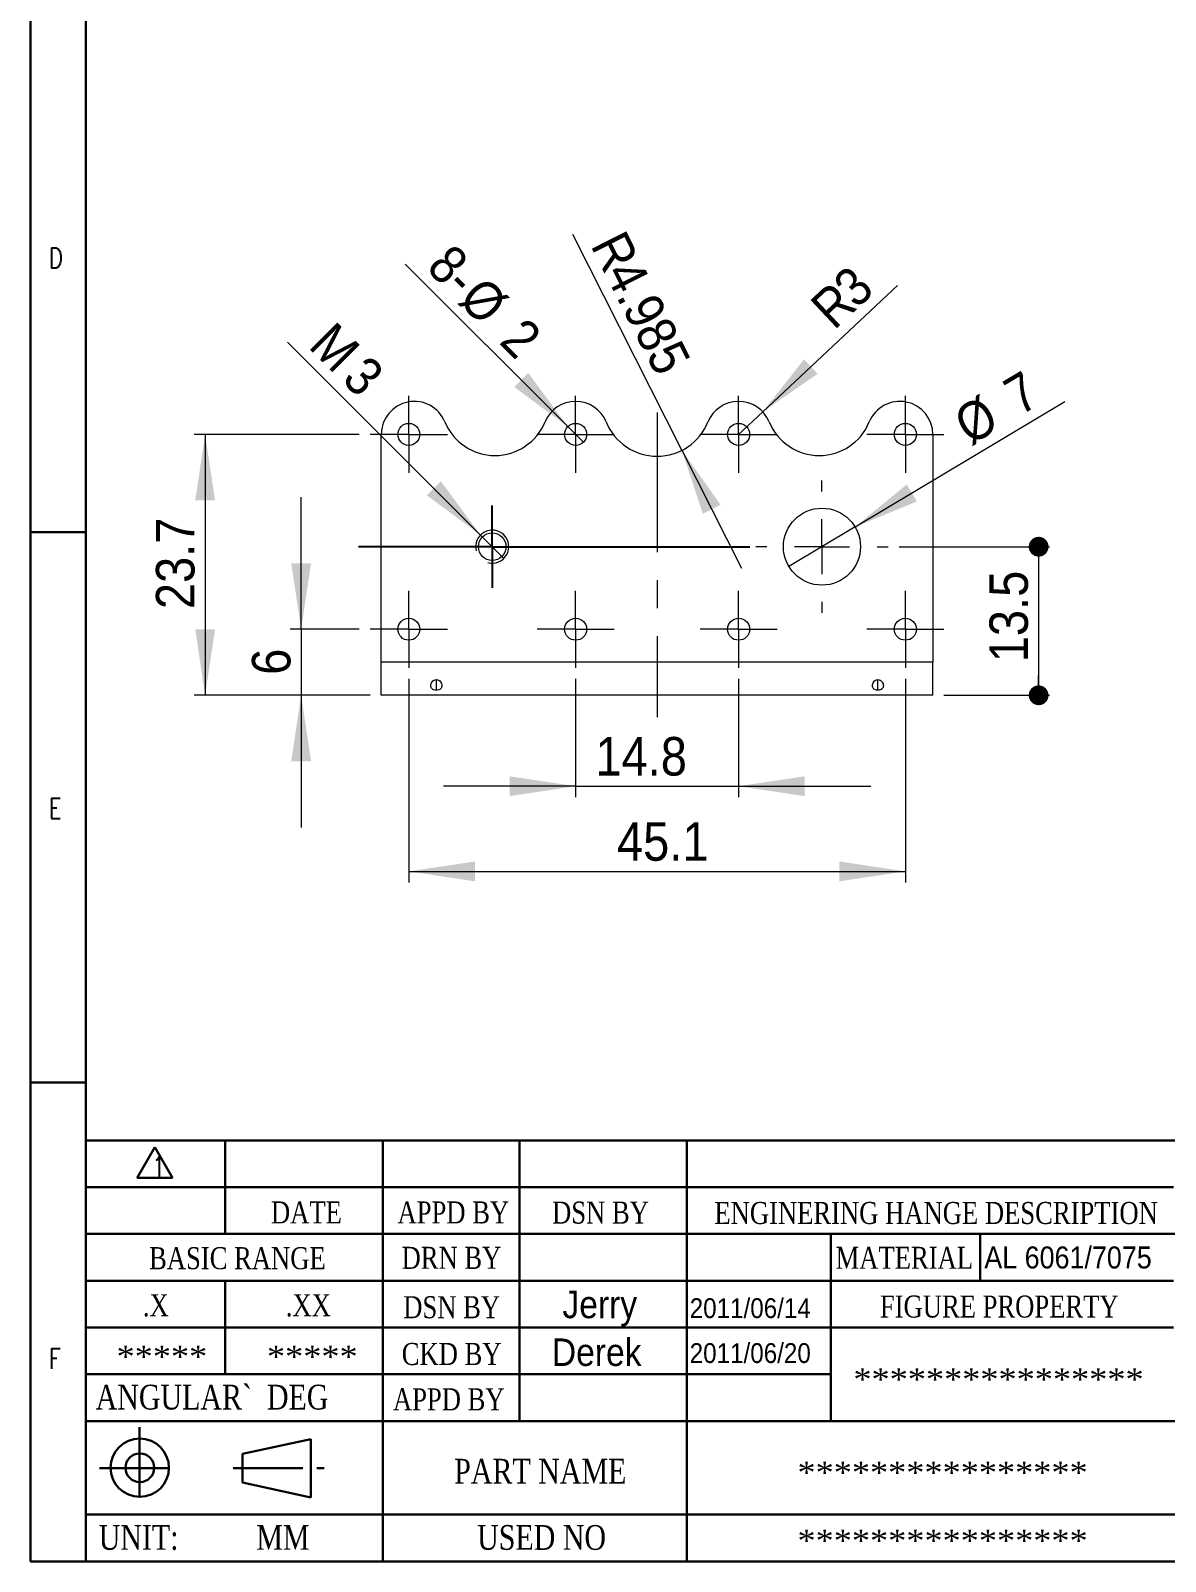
# Model space of a CAD drawing. Header units: millimetres. Extents: x 10 to 202, y 2 to 295.
# Drawn here: x 10 to 113.1, y 2.5 to 141.6 of the extents above; entities that cross this region are included whole.
import ezdxf

# ---------------------------------------------------------------- set-up
doc = ezdxf.new("R2010")
doc.units = ezdxf.units.MM
doc.linetypes.add('CENTER', pattern=[10.16, 6.35, -1.27, 1.27, -1.27])
doc.linetypes.add('CENTERX2', pattern=[20.32, 12.7, -2.54, 2.54, -2.54])
doc.layers.add('SLD-0', color=179, linetype='Continuous')
for name, color, linetype, lineweight in [('中心線2', 1, 'CENTER', 15), ('尺寸標柱線', 3, 'Continuous', 15), ('文字線性', 179, 'Continuous', 15)]:
    doc.layers.add(name, color=color, linetype=linetype, lineweight=lineweight)
doc.styles.add('SLDTEXTSTYLE0', font='GOTHIC.TTF', dxfattribs={"width": 0.913})
doc.styles.add('SLDTEXTSTYLE12', font='times.ttf', dxfattribs={"width": 0.8})
doc.styles.add('SLDTEXTSTYLE13', font='times.ttf', dxfattribs={"width": 1.090687})
doc.styles.add('SLDTEXTSTYLE14', font='txt_____.ttf', dxfattribs={"width": 0.75})
doc.styles.add('SLDTEXTSTYLE15', font='txt_____.ttf', dxfattribs={"width": 0.7})
doc.dimstyles.new('SLDDIMSTYLE0', dxfattribs={"dimtxt": 3.5, "dimasz": 6, "dimexe": 0, "dimexo": 0.0625, "dimgap": 0.875, "dimtad": 2, "dimdec": 1, "dimrnd": 1e-09, "dimzin": 12, "dimdsep": 46, "dimtxsty": 'SLDTEXTSTYLE0', "dimsah": 1, "dimcen": 0.09, "dimadec": 0, "dimazin": 0, "dimtfac": 1, "dimtdec": 1, "dimtofl": 0, "dimtmove": 0, "dimatfit": 3, "dimfxl": 0, "dimtolj": 1, "dimtzin": 12, "dimarcsym": 0})
doc.dimstyles.new('SLDDIMSTYLE1', dxfattribs={"dimtxt": 3.5, "dimasz": 6, "dimexe": 0, "dimexo": 0.0625, "dimgap": 0.875, "dimtad": 2, "dimrnd": 1e-09, "dimzin": 12, "dimdsep": 46, "dimtxsty": 'SLDTEXTSTYLE0', "dimsah": 1, "dimcen": 0.09, "dimadec": 0, "dimazin": 0, "dimtfac": 1, "dimtofl": 0, "dimtmove": 0, "dimatfit": 3, "dimfxl": 0, "dimtolj": 1, "dimtzin": 12, "dimarcsym": 0})
doc.dimstyles.new('SLDDIMSTYLE2', dxfattribs={"dimtxt": 3.5, "dimasz": 6, "dimexe": 0, "dimexo": 0.0625, "dimgap": 0.875, "dimtad": 2, "dimrnd": 1e-09, "dimzin": 12, "dimdsep": 46, "dimtxsty": 'SLDTEXTSTYLE0', "dimsah": 1, "dimcen": 0.09, "dimadec": 0, "dimazin": 0, "dimtfac": 1, "dimtmove": 0, "dimatfit": 3, "dimfxl": 0, "dimtolj": 1, "dimtzin": 12, "dimarcsym": 0})
doc.dimstyles.new('SLDDIMSTYLE3', dxfattribs={"dimtxt": 3.5, "dimasz": 6, "dimexe": 0, "dimexo": 0.0625, "dimgap": 0.875, "dimtad": 2, "dimrnd": 1e-09, "dimzin": 12, "dimdsep": 46, "dimtxsty": 'SLDTEXTSTYLE0', "dimsah": 1, "dimcen": 0.09, "dimadec": 0, "dimazin": 0, "dimtfac": 1, "dimtmove": 0, "dimatfit": 3, "dimfxl": 0, "dimtolj": 1, "dimtzin": 12, "dimarcsym": 0})
doc.dimstyles.new('SLDDIMSTYLE4', dxfattribs={"dimtxt": 3.5, "dimasz": 6, "dimexe": 0, "dimexo": 0.0625, "dimgap": 0.875, "dimtad": 2, "dimdec": 1, "dimrnd": 1e-09, "dimzin": 12, "dimdsep": 46, "dimtxsty": 'SLDTEXTSTYLE0', "dimsah": 1, "dimcen": 0.09, "dimadec": 0, "dimazin": 0, "dimtfac": 1, "dimtdec": 1, "dimtofl": 0, "dimtmove": 0, "dimatfit": 3, "dimfxl": 0, "dimtolj": 1, "dimtzin": 12, "dimarcsym": 0})
doc.dimstyles.new('SLDDIMSTYLE5', dxfattribs={"dimtxt": 3.5, "dimasz": 6, "dimexe": 0, "dimexo": 0.0625, "dimgap": 0.875, "dimtad": 2, "dimdec": 1, "dimrnd": 1e-09, "dimzin": 12, "dimdsep": 46, "dimtxsty": 'SLDTEXTSTYLE0', "dimsah": 1, "dimcen": 0.09, "dimadec": 0, "dimazin": 0, "dimtfac": 1, "dimtofl": 0, "dimtmove": 0, "dimatfit": 3, "dimfxl": 0, "dimtolj": 1, "dimtzin": 12, "dimarcsym": 0})
doc.dimstyles.new('SLDDIMSTYLE6', dxfattribs={"dimtxt": 3.5, "dimasz": 1.8, "dimexe": 0, "dimexo": 0.0625, "dimgap": 0.875, "dimtad": 2, "dimdec": 1, "dimrnd": 1e-09, "dimzin": 12, "dimdsep": 46, "dimtxsty": 'SLDTEXTSTYLE0', "dimblk1": 'DOT', "dimblk2": 'DOT', "dimsah": 1, "dimcen": 0.09, "dimadec": 0, "dimazin": 0, "dimtfac": 1, "dimtdec": 1, "dimtofl": 0, "dimtmove": 0, "dimatfit": 3, "dimldrblk": 'DOT', "dimfxl": 0, "dimtolj": 1, "dimtzin": 12, "dimarcsym": 0})
doc.dimstyles.new('SLDDIMSTYLE7', dxfattribs={"dimtxt": 3.5, "dimasz": 6, "dimexe": 0, "dimexo": 0.0625, "dimgap": 0.875, "dimtad": 2, "dimrnd": 1e-09, "dimzin": 12, "dimdsep": 46, "dimtxsty": 'SLDTEXTSTYLE0', "dimsah": 1, "dimcen": 0.09, "dimadec": 0, "dimazin": 0, "dimtfac": 1, "dimtmove": 0, "dimatfit": 3, "dimfxl": 0, "dimtolj": 1, "dimtzin": 12, "dimarcsym": 0})
doc.dimstyles.new('SLDDIMSTYLE8', dxfattribs={"dimtxt": 3.5, "dimasz": 6, "dimexe": 0, "dimexo": 0.0625, "dimgap": 0.875, "dimtad": 2, "dimrnd": 1e-09, "dimzin": 12, "dimdsep": 46, "dimtxsty": 'SLDTEXTSTYLE0', "dimsah": 1, "dimcen": 0.09, "dimadec": 0, "dimazin": 0, "dimtfac": 1, "dimtofl": 0, "dimtmove": 0, "dimatfit": 3, "dimfxl": 0, "dimtolj": 1, "dimtzin": 12, "dimarcsym": 0})
doc.dimstyles.new('SLDDIMSTYLE9', dxfattribs={"dimtxt": 3.5, "dimasz": 6, "dimexe": 0, "dimexo": 0.0625, "dimgap": 0.875, "dimtad": 2, "dimrnd": 1e-09, "dimzin": 12, "dimdsep": 46, "dimtxsty": 'SLDTEXTSTYLE0', "dimsah": 1, "dimcen": 0.09, "dimadec": 0, "dimazin": 0, "dimtfac": 1, "dimtofl": 0, "dimtmove": 1, "dimatfit": 3, "dimfxl": 0, "dimtolj": 1, "dimtzin": 12, "dimarcsym": 0})

# ---------------------------------------------------------------- blocks, each defined once
blk = doc.blocks.new('*D20')
at = {"layer": '尺寸標柱線', "color": 5}
for p, q in [((59.5, 82.69), (59.5, 71.93)), ((74.3, 82.69), (74.3, 71.93)), ((59.5, 72.93), (47.5, 72.93)), ((59.5, 72.93), (74.3, 72.93)), ((74.3, 72.93), (86.3, 72.93))]:
    blk.add_line(p, q, dxfattribs=at)
for points in [[(59.5, 72.93), (53.5, 73.83), (53.5, 72.03)], [(74.3, 72.93), (80.3, 72.03), (80.3, 73.83)]]:
    blk.add_solid(points, dxfattribs=at)
at = {"layer": '尺寸標柱線', "color": 5, "insert": (61.29, 77.4), "char_height": 3.5, "attachment_point": 1, "style": 'SLDTEXTSTYLE0'}
blk.add_mtext('14.8', dxfattribs=at)
blk = doc.blocks.new('*D21')
at = {"layer": '尺寸標柱線', "color": 5}
for p, q in [((44.35, 82.69), (44.35, 64.19)), ((89.45, 82.69), (89.45, 64.19)), ((44.35, 65.19), (89.45, 65.19))]:
    blk.add_line(p, q, dxfattribs=at)
for points in [[(44.35, 65.19), (50.35, 64.29), (50.35, 66.09)], [(89.45, 65.19), (83.45, 66.09), (83.45, 64.29)]]:
    blk.add_solid(points, dxfattribs=at)
at = {"layer": '尺寸標柱線', "color": 5, "insert": (63.25, 69.66), "char_height": 3.5, "attachment_point": 1, "style": 'SLDTEXTSTYLE0'}
blk.add_mtext('45.1', dxfattribs=at)
blk = doc.blocks.new('*D22')
at = {"layer": '尺寸標柱線', "color": 5}
for p, q in [((34.57, 87.19), (34.57, 99.19)), ((39.85, 87.19), (33.57, 87.19)), ((34.57, 87.19), (34.57, 81.19)), ((40.85, 81.19), (33.57, 81.19)), ((34.57, 81.19), (34.57, 69.19))]:
    blk.add_line(p, q, dxfattribs=at)
for points in [[(34.57, 87.19), (35.47, 93.19), (33.67, 93.19)], [(34.57, 81.19), (33.67, 75.19), (35.47, 75.19)]]:
    blk.add_solid(points, dxfattribs=at)
at = {"layer": '尺寸標柱線', "color": 5, "insert": (30.1, 83.05), "char_height": 3.5, "attachment_point": 1, "rotation": 90, "style": 'SLDTEXTSTYLE0'}
blk.add_mtext('6', dxfattribs=at)
blk = doc.blocks.new('*D23')
at = {"layer": '尺寸標柱線', "color": 5}
for p, q in [((39.85, 104.89), (24.85, 104.89)), ((25.85, 104.89), (25.85, 81.19)), ((40.85, 81.19), (24.85, 81.19))]:
    blk.add_line(p, q, dxfattribs=at)
for points in [[(25.85, 104.89), (24.95, 98.89), (26.75, 98.89)], [(25.85, 81.19), (26.75, 87.19), (24.95, 87.19)]]:
    blk.add_solid(points, dxfattribs=at)
at = {"layer": '尺寸標柱線', "color": 5, "insert": (21.38, 89.02), "char_height": 3.5, "attachment_point": 1, "rotation": 90, "style": 'SLDTEXTSTYLE0'}
blk.add_mtext('23.7', dxfattribs=at)
blk = doc.blocks.new('_DOT')
at = {"color": 0, "linetype": 'ByBlock', "lineweight": -2}
blk.add_line((-0.5, 0), (-1, 0), dxfattribs=at)
at = {"color": 0, "linetype": 'ByBlock', "const_width": 0.5}
blk.add_lwpolyline([(-0.25, 0, 1), (0.25, 0, 1)], format="xyb", close=True, dxfattribs=at)
blk = doc.blocks.new('*D25')
at = {"layer": '尺寸標柱線', "color": 5}
for p, q in [((88.87, 94.69), (102.55, 94.69)), ((101.55, 94.69), (101.55, 81.19)), ((92.95, 81.19), (102.55, 81.19))]:
    blk.add_line(p, q, dxfattribs=at)
at = {"layer": '尺寸標柱線', "color": 5, "xscale": 1.8, "yscale": 1.8}
for p, rotation in [((101.55, 94.69, 11.67), 90.0000000000004), ((101.55, 81.19, 11.67), 270.0000000000004)]:
    blk.add_blockref('_DOT', p, dxfattribs=dict(at, rotation=rotation))
at = {"layer": '尺寸標柱線', "color": 5, "insert": (97.08, 84.19), "char_height": 3.5, "attachment_point": 1, "rotation": 90, "style": 'SLDTEXTSTYLE0'}
blk.add_mtext('13.5', dxfattribs=at)
blk = doc.blocks.new('*D26')
at = {"layer": '尺寸標柱線', "color": 5}
for q in [(103.93, 107.88), (78.87, 92.9)]:
    blk.add_line((84.88, 96.49), q, dxfattribs=at)
blk.add_solid([(84.88, 96.49), (90.49, 98.8), (89.57, 100.34)], dxfattribs=at)
at = {"layer": '尺寸標柱線', "color": 5, "char_height": 3.5, "attachment_point": 1, "rotation": 30.8768, "style": 'SLDTEXTSTYLE0'}
for s, insert in [('7', (98.07, 109.56)), ('%%c', (93.54, 106.85))]:
    blk.add_mtext(s, dxfattribs=dict(at, insert=insert))
blk = doc.blocks.new('*D27')
at = {"layer": '尺寸標柱線', "color": 5}
for q in [(33.34, 113.28), (52.98, 93.63)]:
    blk.add_line((50.86, 95.75), q, dxfattribs=at)
blk.add_solid([(50.86, 95.75), (47.26, 100.63), (45.98, 99.36)], dxfattribs=at)
at = {"layer": '尺寸標柱線', "color": 5, "char_height": 3.5, "attachment_point": 1, "rotation": 315, "style": 'SLDTEXTSTYLE0'}
for s, insert in [('M', (37.61, 115.3)), ('3', (40.64, 112.27))]:
    blk.add_mtext(s, dxfattribs=dict(at, insert=insert))
blk = doc.blocks.new('*D28')
at = {"layer": '尺寸標柱線', "color": 5}
for q in [(88.72, 118.43), (74.3, 104.89)]:
    blk.add_line((76.49, 106.95), q, dxfattribs=at)
blk.add_solid([(76.49, 106.95), (81.48, 110.4), (80.24, 111.71)], dxfattribs=at)
at = {"layer": '尺寸標柱線', "color": 5, "char_height": 3.5, "attachment_point": 1, "rotation": 43.1853, "style": 'SLDTEXTSTYLE0'}
for s, insert in [('3', (82.64, 118.8)), ('R', (80.58, 116.86))]:
    blk.add_mtext(s, dxfattribs=dict(at, insert=insert))
blk = doc.blocks.new('*D29')
at = {"layer": '尺寸標柱線', "color": 5}
for q in [(59.23, 123.06), (74.56, 92.74)]:
    blk.add_line((69.15, 103.45), q, dxfattribs=at)
blk.add_solid([(69.15, 103.45), (71.05, 97.68), (72.66, 98.5)], dxfattribs=at)
at = {"layer": '尺寸標柱線', "color": 5, "char_height": 3.5, "attachment_point": 1, "rotation": 296.8171, "style": 'SLDTEXTSTYLE0'}
for s, insert in [('R', (63.94, 123.66)), ('4.985', (65.22, 121.13))]:
    blk.add_mtext(s, dxfattribs=dict(at, insert=insert))
blk = doc.blocks.new('*D30')
at = {"layer": '尺寸標柱線', "color": 5}
for q in [(44.03, 120.37), (60.21, 104.19)]:
    blk.add_line((58.79, 105.6), q, dxfattribs=at)
blk.add_solid([(58.79, 105.6), (55.19, 110.48), (53.91, 109.21)], dxfattribs=at)
at = {"layer": '尺寸標柱線', "color": 5, "char_height": 3.5, "attachment_point": 1, "rotation": 315, "style": 'SLDTEXTSTYLE0'}
for s, insert in [('8-', (48.31, 122.41)), ('%%c', (51.2, 119.45)), ('2', (54.93, 115.71))]:
    blk.add_mtext(s, dxfattribs=dict(at, insert=insert))
blk = doc.blocks.new('SW_CENTERMARKSYMBOL_10')
at = {"layer": '中心線2', "color": 0}
for p, q in [((0, 5), (0, 6)), ((0, 0), (0, 2.5)), ((-5, 0), (-6, 0)), ((0, 0), (-2.5, 0)), ((0, 0), (0, -2.5)), ((0, 0), (2.5, 0)), ((5, 0), (6, 0)), ((0, -5), (0, -6))]:
    blk.add_line(p, q, dxfattribs=at)
blk = doc.blocks.new('SW_CENTERMARKSYMBOL_11')
at = {"layer": '中心線2', "color": 0}
for p, q in [((0, 2.5), (0, 3.5)), ((0, 0), (0, 2.5)), ((-2.5, 0), (-3.5, 0)), ((0, 0), (-2.5, 0)), ((0, 0), (0, -2.5)), ((0, 0), (2.5, 0)), ((2.5, 0), (3.5, 0)), ((0, -2.5), (0, -3.5))]:
    blk.add_line(p, q, dxfattribs=at)
blk = doc.blocks.new('SW_CENTERMARKSYMBOL_12')
at = {"layer": '中心線2', "color": 0}
for p, q in [((0, 2.5), (0, 3.5)), ((0, 0), (0, 2.5)), ((-2.5, 0), (-3.5, 0)), ((0, 0), (-2.5, 0)), ((0, 0), (0, -2.5)), ((0, 0), (2.5, 0)), ((2.5, 0), (3.5, 0)), ((0, -2.5), (0, -3.5))]:
    blk.add_line(p, q, dxfattribs=at)
blk = doc.blocks.new('SW_CENTERMARKSYMBOL_13')
at = {"layer": '中心線2', "color": 0}
for p, q in [((0, 2.5), (0, 3.5)), ((0, 0), (0, 2.5)), ((-2.5, 0), (-3.5, 0)), ((0, 0), (-2.5, 0)), ((0, 0), (0, -2.5)), ((0, 0), (2.5, 0)), ((2.5, 0), (3.5, 0)), ((0, -2.5), (0, -3.5))]:
    blk.add_line(p, q, dxfattribs=at)
blk = doc.blocks.new('SW_CENTERMARKSYMBOL_14')
at = {"layer": '中心線2', "color": 0}
for p, q in [((0, 2.5), (0, 3.5)), ((0, 0), (0, 2.5)), ((-2.5, 0), (-3.5, 0)), ((0, 0), (-2.5, 0)), ((0, 0), (0, -2.5)), ((0, 0), (2.5, 0)), ((2.5, 0), (3.5, 0)), ((0, -2.5), (0, -3.5))]:
    blk.add_line(p, q, dxfattribs=at)
blk = doc.blocks.new('SW_CENTERMARKSYMBOL_15')
at = {"layer": '中心線2', "color": 0}
for p, q in [((0, 2.5), (0, 3.5)), ((0, 0), (0, 2.5)), ((-2.5, 0), (-3.5, 0)), ((0, 0), (-2.5, 0)), ((0, 0), (0, -2.5)), ((0, 0), (2.5, 0)), ((2.5, 0), (3.5, 0)), ((0, -2.5), (0, -3.5))]:
    blk.add_line(p, q, dxfattribs=at)
blk = doc.blocks.new('SW_CENTERMARKSYMBOL_16')
at = {"layer": '中心線2', "color": 0}
for p, q in [((0, 2.5), (0, 3.5)), ((0, 0), (0, 2.5)), ((-2.5, 0), (-3.5, 0)), ((0, 0), (-2.5, 0)), ((0, 0), (0, -2.5)), ((0, 0), (2.5, 0)), ((2.5, 0), (3.5, 0)), ((0, -2.5), (0, -3.5))]:
    blk.add_line(p, q, dxfattribs=at)
blk = doc.blocks.new('SW_CENTERMARKSYMBOL_17')
at = {"layer": '中心線2', "color": 0}
for p, q in [((0, 2.5), (0, 3.5)), ((0, 0), (0, 2.5)), ((-2.5, 0), (-3.5, 0)), ((0, 0), (-2.5, 0)), ((0, 0), (0, -2.5)), ((0, 0), (2.5, 0)), ((2.5, 0), (3.5, 0)), ((0, -2.5), (0, -3.5))]:
    blk.add_line(p, q, dxfattribs=at)
blk = doc.blocks.new('SW_CENTERMARKSYMBOL_18')
at = {"layer": '中心線2', "color": 0}
for p, q in [((0, 2.5), (0, 3.5)), ((0, 0), (0, 2.5)), ((-2.5, 0), (-3.5, 0)), ((0, 0), (-2.5, 0)), ((0, 0), (0, -2.5)), ((0, 0), (2.5, 0)), ((2.5, 0), (3.5, 0)), ((0, -2.5), (0, -3.5))]:
    blk.add_line(p, q, dxfattribs=at)
blk = doc.blocks.new('SW_CENTERMARKSYMBOL_19')
at = {"layer": 'SLD-0', "color": 0}
for p, q in [((0, 2.5), (0, 3.75)), ((0, 0), (0, 2.5)), ((-2.5, 0), (-12.16, 0)), ((0, 0), (-2.5, 0)), ((0, 0), (0, -2.5)), ((0, 0), (2.5, 0)), ((2.5, 0), (23.41, 0)), ((0, -2.5), (0, -3.75))]:
    blk.add_line(p, q, dxfattribs=at)

msp = doc.modelspace()

# ---------------------------------------------------------------- linework, layer by layer
at = {"color": 7, "linetype": 'Continuous', "lineweight": 15}
for p, q in [((41.848, 84.194), (41.848, 104.894)), ((91.948, 104.894), (91.948, 84.194)), ((91.948, 84.194), (41.848, 84.194)), ((41.848, 81.194), (41.848, 84.194)), ((91.948, 81.194), (91.948, 84.194)), ((91.948, 81.194), (41.848, 81.194))]:
    msp.add_line(p, q, dxfattribs=at)
at = {"color": 8, "linetype": 'Continuous', "lineweight": 15}
for p, q in [((46.848, 81.642), (46.848, 82.616)), ((86.948, 81.642), (86.948, 82.616))]:
    msp.add_line(p, q, dxfattribs=at)
at = {"color": 7, "linetype": 'Continuous', "lineweight": 15}
for centre, radius in [((44.348, 104.894), 1), ((59.498, 104.894), 1), ((74.298, 104.894), 1), ((89.448, 104.894), 1), ((81.873, 94.694), 3.5), ((51.923, 94.694), 1.25), ((44.348, 87.194), 1), ((59.498, 87.194), 1), ((74.298, 87.194), 1), ((89.448, 87.194), 1)]:
    msp.add_circle(centre, radius, dxfattribs=at)
for centre, radius, start, end in [((44.848, 104.894), 3, 22.27186, 180), ((59.498, 104.894), 3, 22.0679, 157.72814), ((74.298, 104.894), 3, 22.27186, 157.9321), ((88.948, 104.894), 3, 0, 157.72814), ((52.173, 107.894), 4.916, 202.27186, 337.72814), ((66.898, 107.894), 4.985, 202.0679, 337.9321), ((81.623, 107.894), 4.916, 202.27186, 337.72814)]:
    msp.add_arc(centre, radius, start, end, dxfattribs=at)
at = {"color": 7, "linetype": 'Continuous', "lineweight": 0}
msp.add_arc((51.923, 94.694), 1.5, 255, 195, dxfattribs=at)
at = {"color": 7, "linetype": 'Continuous', "lineweight": 15}
for points in [[(46.848, 81.642), (46.769, 81.642), (46.692, 81.657), (46.562, 81.706), (46.509, 81.739), (46.386, 81.858), (46.348, 81.961), (46.348, 82.184), (46.386, 82.307), (46.51, 82.469), (46.563, 82.518), (46.692, 82.592), (46.77, 82.616), (46.848, 82.616)], [(46.848, 82.616), (46.926, 82.616), (47.005, 82.592), (47.134, 82.518), (47.187, 82.468), (47.311, 82.306), (47.348, 82.184), (47.348, 81.961), (47.311, 81.858), (47.187, 81.739), (47.135, 81.705), (47.005, 81.657), (46.928, 81.642), (46.848, 81.642)], [(86.948, 81.642), (86.869, 81.642), (86.792, 81.657), (86.662, 81.706), (86.609, 81.739), (86.486, 81.858), (86.448, 81.961), (86.448, 82.184), (86.486, 82.307), (86.61, 82.469), (86.663, 82.518), (86.792, 82.592), (86.87, 82.616), (86.948, 82.616)], [(86.948, 82.616), (87.026, 82.616), (87.105, 82.592), (87.234, 82.518), (87.287, 82.468), (87.411, 82.306), (87.448, 82.184), (87.448, 81.961), (87.411, 81.858), (87.287, 81.739), (87.235, 81.705), (87.105, 81.657), (87.028, 81.642), (86.948, 81.642)]]:
    msp.add_open_spline(points, degree=3, knots=[0, 0, 0, 0, 0.125, 0.125, 0.25, 0.25, 0.5, 0.5, 0.75, 0.75, 0.875, 0.875, 1, 1, 1, 1], dxfattribs=at)
at = {"layer": 'SLD-0', "color": 7, "linetype": 'Continuous', "lineweight": 30}
for p, q in [((10, 294.5), (10, 2.5)), ((10, 96), (15, 96)), ((29.239, 12.276), (35.451, 13.602)), ((35.451, 13.602), (35.451, 8.297)), ((29.239, 12.276), (29.239, 9.659)), ((29.239, 9.659), (35.451, 8.297)), ((202.2, 2.5), (10, 2.5))]:
    msp.add_line(p, q, dxfattribs=at)
at = {"layer": 'SLD-0', "color": 7, "lineweight": 30}
for p, q in [((15, 289.5), (15, 2.5)), ((15, 57.75), (15, 2.5)), ((15, 57.75), (15, 2.5)), ((15, 46), (10, 46)), ((202.2, 40.75), (15, 40.75)), ((27.67, 40.654), (27.67, 32.25)), ((41.991, 40.75), (41.991, 15.25)), ((54.399, 40.75), (54.399, 15.25)), ((69.6, 2.5), (69.6, 40.75)), ((21.273, 40.141), (19.661, 37.35)), ((22.885, 37.35), (21.273, 40.141)), ((113.8, 36.5), (15, 36.5)), ((19.661, 37.35), (22.885, 37.35)), ((202.2, 32.25), (15, 32.25)), ((82.68, 32.25), (82.68, 15.25)), ((96.254, 32.25), (96.254, 28)), ((113.8, 28), (15, 28)), ((27.67, 28), (27.67, 19.5)), ((113.8, 23.75), (15, 23.75)), ((82.68, 19.5), (15, 19.5)), ((69.6, 15.25), (15, 15.25)), ((41.991, 15.25), (41.991, 2.5)), ((69.6, 15.25), (202.2, 15.25)), ((15, 6.75), (202.2, 6.75))]:
    msp.add_line(p, q, dxfattribs=at)
at = {"layer": 'SLD-0', "color": 1, "linetype": 'CENTERX2', "lineweight": 0}
msp.add_line((66.898, 106.894), (66.898, 79.194), dxfattribs=at)
at = {"layer": 'SLD-0', "color": 7, "linetype": 'CENTER', "lineweight": 30}
for p, q in [((19.892, 14.685), (19.892, 7.668)), ((16.27, 10.962), (23.625, 10.962)), ((28.381, 10.956), (36.672, 10.956))]:
    msp.add_line(p, q, dxfattribs=at)
at = {"layer": 'SLD-0', "color": 7, "linetype": 'Continuous', "lineweight": 30}
for centre, radius in [((19.912, 11.008), 2.651), ((19.92, 11.005), 1.303)]:
    msp.add_circle(centre, radius, dxfattribs=at)

# ---------------------------------------------------------------- block references
at = {"layer": 'SLD-0', "color": 1}
msp.add_blockref('SW_CENTERMARKSYMBOL_19', (51.923, 94.694), dxfattribs=at)
at = {"layer": '中心線2', "color": 1}
for name, p in [('SW_CENTERMARKSYMBOL_17', (44.348, 104.894)), ('SW_CENTERMARKSYMBOL_15', (59.498, 104.894)), ('SW_CENTERMARKSYMBOL_11', (74.298, 104.894)), ('SW_CENTERMARKSYMBOL_12', (89.448, 104.894)), ('SW_CENTERMARKSYMBOL_10', (81.873, 94.694)), ('SW_CENTERMARKSYMBOL_18', (44.348, 87.194)), ('SW_CENTERMARKSYMBOL_16', (59.498, 87.194)), ('SW_CENTERMARKSYMBOL_14', (74.298, 87.194)), ('SW_CENTERMARKSYMBOL_13', (89.448, 87.194))]:
    msp.add_blockref(name, p, dxfattribs=at)

# ---------------------------------------------------------------- texts
at = {"layer": 'SLD-0', "color": 7, "attachment_point": 1}
for s, insert, char_height, style in [('D', (11.667, 121.852), 1.852, 'SLDTEXTSTYLE14'), ('E', (11.667, 71.852), 1.852, 'SLDTEXTSTYLE14'), ('1', (21.068, 39.252), 1.8, 'SLDTEXTSTYLE15'), ('DATE', (31.828, 35.206), 2, 'SLDTEXTSTYLE12'), ('APPD BY', (43.321, 35.206), 2, 'SLDTEXTSTYLE12'), ('DSN BY', (57.36, 35.19), 2, 'SLDTEXTSTYLE12'), ('ENGINERING HANGE DESCRIPTION', (72.1, 35.155), 2, 'SLDTEXTSTYLE12'), ('BASIC RANGE', (20.757, 31.05), 2, 'SLDTEXTSTYLE12'), ('DRN BY', (43.687, 31.081), 2, 'SLDTEXTSTYLE12'), ('MATERIAL', (83.109, 31.081), 2, 'SLDTEXTSTYLE12'), ('.X', (20.197, 26.77), 2, 'SLDTEXTSTYLE12'), ('.XX', (33.175, 26.77), 2, 'SLDTEXTSTYLE12'), ('DSN BY', (43.841, 26.595), 2, 'SLDTEXTSTYLE12'), ('FIGURE PROPERTY', (87.129, 26.655), 2, 'SLDTEXTSTYLE12'), ('CKD BY', (43.705, 22.345), 2, 'SLDTEXTSTYLE12'), ('F', (11.667, 21.852), 1.852, 'SLDTEXTSTYLE14'), ('*****', (17.803, 22.113), 2, 'SLDTEXTSTYLE13'), ('*****', (31.466, 22.113), 2, 'SLDTEXTSTYLE13'), ('****************', (84.726, 20.037), 2, 'SLDTEXTSTYLE13'), ('ANGULAR`  DEG', (15.904, 18.549), 2.25, 'SLDTEXTSTYLE12'), ('APPD BY', (42.905, 18.224), 2, 'SLDTEXTSTYLE12'), ('PART NAME', (48.472, 11.819), 2.25, 'SLDTEXTSTYLE12'), ('****************', (79.645, 11.569), 2, 'SLDTEXTSTYLE13'), ('UNIT:', (16.182, 5.8), 2.25, 'SLDTEXTSTYLE12'), ('MM', (30.495, 5.8), 2.25, 'SLDTEXTSTYLE12'), ('USED NO', (50.554, 5.8), 2.25, 'SLDTEXTSTYLE12'), ('****************', (79.645, 5.379), 2, 'SLDTEXTSTYLE13')]:
    msp.add_mtext(s, dxfattribs=dict(at, insert=insert, char_height=char_height, style=style))
at = {"layer": '文字線性', "color": 5, "attachment_point": 1, "style": 'SLDTEXTSTYLE0'}
for s, insert, char_height in [('AL 6061/7075', (96.615, 31.113), 2), ('Jerry', (58.301, 27.096), 2.5), ('2011/06/14', (69.859, 26.407), 1.8), ('Derek', (57.341, 22.754), 2.5), ('2011/06/20', (69.859, 22.325), 1.8)]:
    msp.add_mtext(s, dxfattribs=dict(at, insert=insert, char_height=char_height))

# ---------------------------------------------------------------- dimensions: what is measured, and where the dimension line sits
at = {"layer": '尺寸標柱線', "color": 5}
dim = msp.add_diameter_dim_2p(p1=(60.206, 104.187), p2=(58.791, 105.601), text='8-<>', dimstyle='SLDDIMSTYLE2', dxfattribs=at)
dim.commit()
dim.dimension.update_dxf_attribs({"geometry": '*D30', "text_midpoint": (49.208, 115.184), "dimtype": 163})
for center, mpoint, dimstyle, picture, middle in [((66.89841, 107.89387), (69.14736, 103.44501), 'SLDDIMSTYLE9', '*D29', (63.21317, 115.18402)), ((74.298, 104.894), (76.486, 106.947), 'SLDDIMSTYLE8', '*D28', (85.759, 115.65))]:
    dim = msp.add_radius_dim(center=center, mpoint=mpoint, dimstyle=dimstyle, dxfattribs=at)
    dim.commit()
    dim.dimension.update_dxf_attribs({"geometry": picture, "text_midpoint": middle, "dimtype": 164})
dim = msp.add_diameter_dim_2p(p1=(52.984, 93.633), p2=(50.863, 95.755), text='M<>', dimstyle='SLDDIMSTYLE7', override={"dimpost": '<>'}, dxfattribs=at)
dim.commit()
dim.dimension.update_dxf_attribs({"geometry": '*D27', "text_midpoint": (36.767, 109.851), "dimtype": 163})
dim = msp.add_diameter_dim_2p(p1=(78.869, 92.898), p2=(84.877, 96.49), dimstyle='SLDDIMSTYLE3', dxfattribs=at)
dim.commit()
dim.dimension.update_dxf_attribs({"geometry": '*D26', "text_midpoint": (99.355, 105.146), "dimtype": 163})
for base, p1, p2, dimstyle, picture, middle in [((25.848, 81.194), (40.848, 104.894), (41.848, 81.194), 'SLDDIMSTYLE0', '*D23', (25.848, 93.548)), ((34.571, 81.194), (40.848, 87.194), (41.848, 81.194), 'SLDDIMSTYLE1', '*D22', (34.571, 84.343)), ((101.546, 81.194), (87.873, 94.694), (91.948, 81.194), 'SLDDIMSTYLE6', '*D25', (101.546, 88.717))]:
    dim = msp.add_linear_dim(base=base, p1=p1, p2=p2, angle=90, dimstyle=dimstyle, dxfattribs=at)
    dim.commit()
    dim.dimension.update_dxf_attribs({"geometry": picture, "text_midpoint": middle, "dimtype": 160})
for base, p1, p2, dimstyle, picture, middle in [((89.448, 65.194), (44.348, 83.694), (89.448, 83.694), 'SLDDIMSTYLE5', '*D21', (67.773, 65.194)), ((74.298, 72.926), (59.498, 83.694), (74.298, 83.694), 'SLDDIMSTYLE4', '*D20', (65.814, 72.926))]:
    dim = msp.add_linear_dim(base=base, p1=p1, p2=p2, dimstyle=dimstyle, dxfattribs=at)
    dim.commit()
    dim.dimension.update_dxf_attribs({"geometry": picture, "text_midpoint": middle, "dimtype": 160})

doc.saveas('drawing.dxf')
